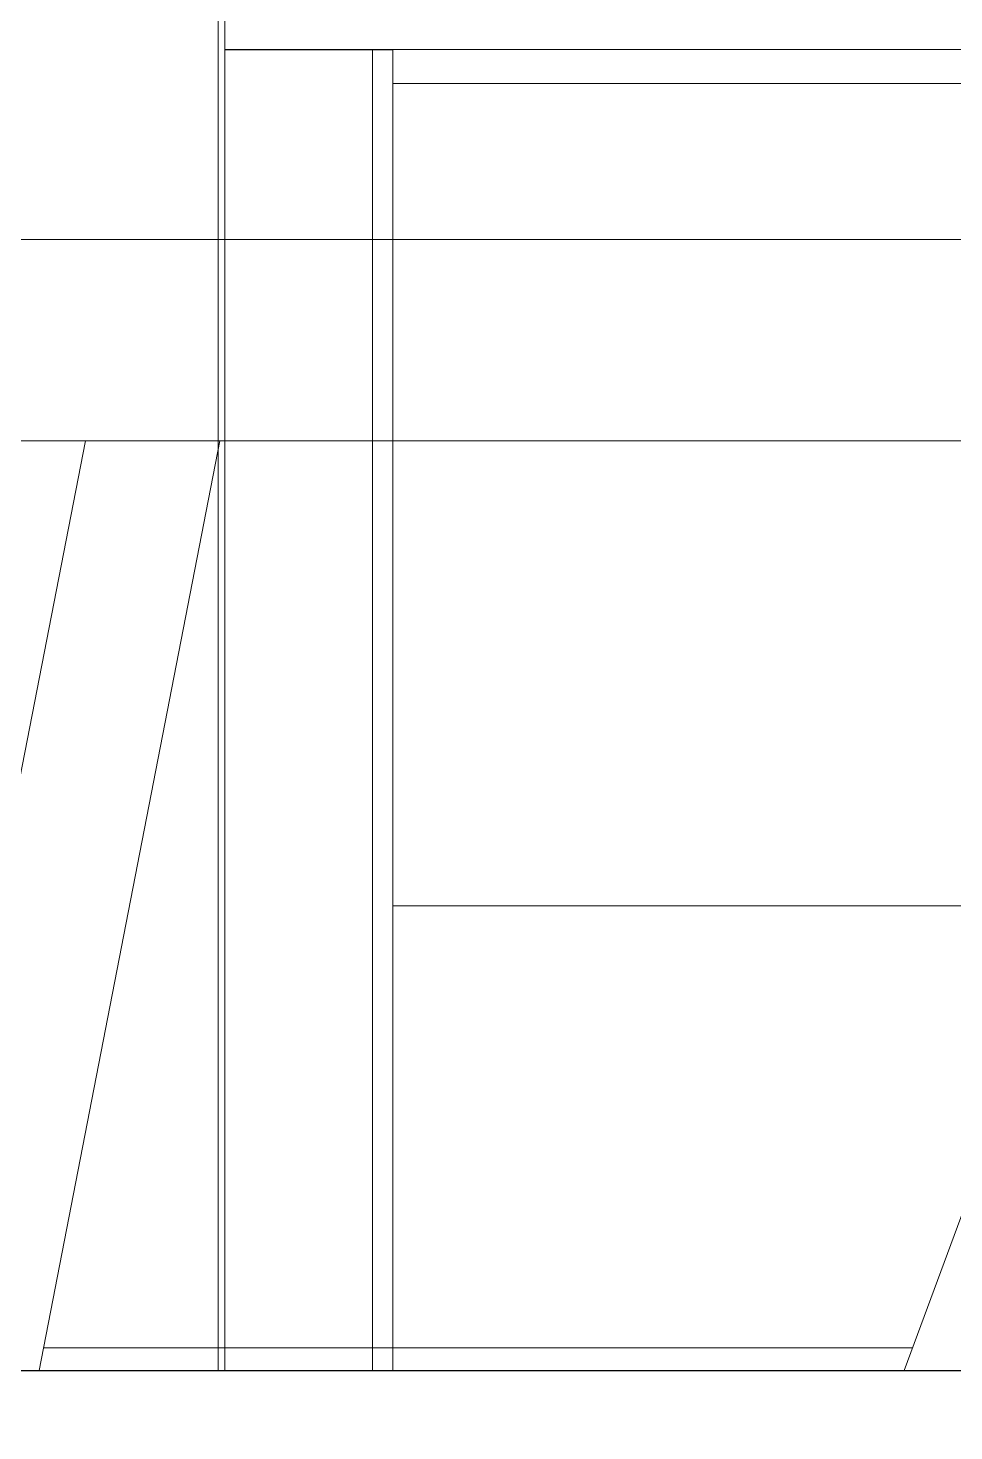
# Model space of a CAD drawing. Header units: millimetres. Extents: x 54215 to 67697, y 23496 to 56611.
# Drawn here: x 57325.78 to 57331.29, y 37571.43 to 37579.78 of the extents above; entities that cross this region are included whole.
import ezdxf

# ---------------------------------------------------------------- set-up
doc = ezdxf.new("R2010")
doc.units = ezdxf.units.MM
doc.layers.add('0 rölöve', color=7, linetype='Continuous', true_color=0xf1380e)
doc.layers.add('no3_duvar kaplama', color=8, linetype='Continuous', lineweight=0)
doc.layers.add('no3_tefriş arka ince', color=65, linetype='Continuous', lineweight=13)

# ---------------------------------------------------------------- blocks, each defined once
blk = doc.blocks.new('üsdergr')
at = {"color": 4, "ltscale": 0.5}
blk.add_lwpolyline([(2429.3164, 4528.5622), (2447.297, 4528.5622), (2447.297, 4568.0822, 0.414214), (2439.697, 4575.6822), (2354.897, 4575.6822, 0.414214), (2347.297, 4568.0822), (2347.297, 4528.5622), (2429.3164, 4528.5622)], format="xyb", dxfattribs=at)
blk = doc.blocks.new('fimak tirimli')
at = {"layer": 'no3_tefriş arka ince', "linetype": 'Continuous', "lineweight": 0}
for p, q in [((1921.4548, 4646.3707), (1921.4548, 4662.6329)), ((1921.4943, 4646.3707), (1921.4943, 4662.6329)), ((1921.4943, 4654.2339), (1922.4943, 4654.2339)), ((1921.4943, 4654.2319), (1922.3733, 4654.2319)), ((1922.057, 4654.2339), (1922.057, 4654.2319)), ((1922.1243, 4654.2319), (1922.1243, 4654.2339)), ((1922.2443, 4654.2319), (1922.2443, 4654.2339)), ((1922.2443, 4654.2329), (1922.4943, 4654.2329)), ((1922.3733, 4654.2319), (1922.3733, 4646.3707)), ((1922.3733, 4654.2319), (1922.4943, 4654.2319)), ((1922.4943, 4654.2339), (1983.4943, 4654.2339)), ((1922.4943, 4654.2339), (1922.4943, 4654.0495)), ((1922.4943, 4654.0495), (1922.4943, 4646.3707)), ((1922.4943, 4654.0329), (1983.4943, 4654.0329)), ((1922.4943, 4649.1369), (1983.4943, 4649.1369))]:
    blk.add_line(p, q, dxfattribs=at)
at = {"layer": 'no3_tefriş arka ince'}
blk.add_lwpolyline([(1903.5933, 4646.3707), (1959.1572, 4646.3707, -0.414214), (1966.7572, 4638.7707), (1966.8572, 4630.2877), (1968.5572, 4630.2877), (1968.5572, 4599.2507), (1966.7572, 4599.2507), (1966.7572, 4607.0877), (1953.5572, 4607.0877), (1953.5466, 4561.5489), (1948.7466, 4561.5489), (1948.7466, 4553.5489)], format="xyb", dxfattribs=at)
blk = doc.blocks.new('awetuyk')
at = {"layer": 'no3_duvar kaplama', "lineweight": 0}
for p, q in [((13902.1012, 17670.5053), (13818.7226, 17670.5053)), ((13902.1012, 17669.3053), (13818.7226, 17669.3053)), ((13866.2466, 17663.7717), (13867.3252, 17669.3053)), ((13867.0494, 17663.7717), (13868.1252, 17669.3053)), ((13872.1968, 17663.7717), (13874.2426, 17669.3053))]:
    blk.add_line(p, q, dxfattribs=at)
blk.add_lwpolyline([(13872.2463, 17663.9055), (13867.0754, 17663.9055)], dxfattribs=at)

msp = doc.modelspace()

# ---------------------------------------------------------------- block references
msp.add_blockref('awetuyk', (43458.7923, 19908.0197))
at = {"layer": '0 rölöve'}
msp.add_blockref('fimak tirimli', (55405.4519, 32925.4207), dxfattribs=at)
at = {"layer": '0 rölöve', "xscale": -1}
msp.add_blockref('üsdergr', (59719.5061, 32996.1092), dxfattribs=at)

doc.saveas('drawing.dxf')
